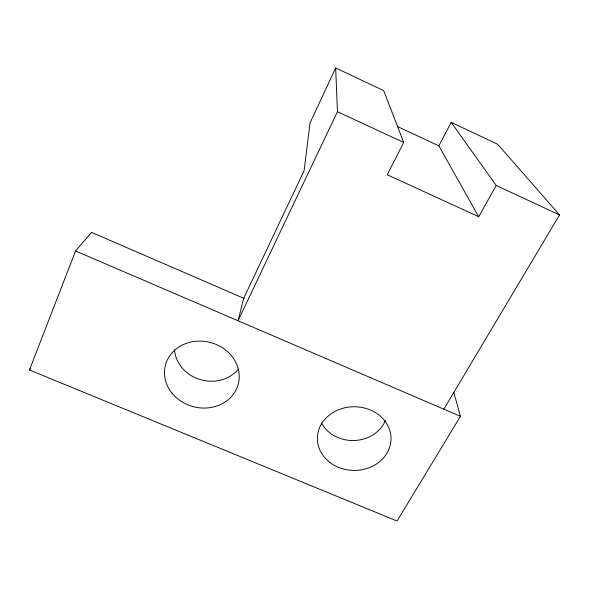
<?xml version="1.0" encoding="UTF-8"?>
<svg xmlns="http://www.w3.org/2000/svg" width="589" height="589" viewBox="0 0 589 589"><rect width="100%" height="100%" fill="white"/><g stroke="black" fill="none" stroke-linecap="round" stroke-linejoin="round"><path stroke-width="0.88" d="M453.721 392.215L460.465 416.32L397.038 521.022L29.45 369.973L75.569 250.973L91.567 232.368L244.31 298.513M335.664 67.978L310.013 122.998L304.101 170.67L243.736 298.218L238.022 320.762L337.453 111.689L335.664 67.978L383.697 90.596L403.693 142.479L387.231 174.734L478.702 216.737L496.21 185.483L451.196 122.379L438.857 145.829L478.702 216.737M443.841 409.178L559.55 214.926L497.69 144.268L451.196 122.379M29.45 369.973L30.503 368.515M75.569 250.973L460.465 416.32M337.453 111.689L403.693 142.479M496.21 185.483L559.55 214.926M397.538 126.547L438.857 145.829M385.427 420.517A34.655 30.363 0.1 0 1 354.335 440.498A34.655 30.363 0.1 0 1 321.395 422.917M238.309 369.17A35.369 31.585 14.4 0 1 200.083 379.552A35.369 31.585 14.4 0 1 174.528 349.814M329.722 462.328A36.82 31.843 0.3 0 0 390.264 445.078A36.82 31.843 0.3 0 0 342.636 408.339A36.82 31.843 0.3 0 0 329.722 462.328M171.959 393.054A37.622 33.205 14.1 0 0 236.233 389.535A37.622 33.205 14.1 0 0 197.411 341.164A37.622 33.205 14.1 0 0 171.959 393.054"/></g></svg>
